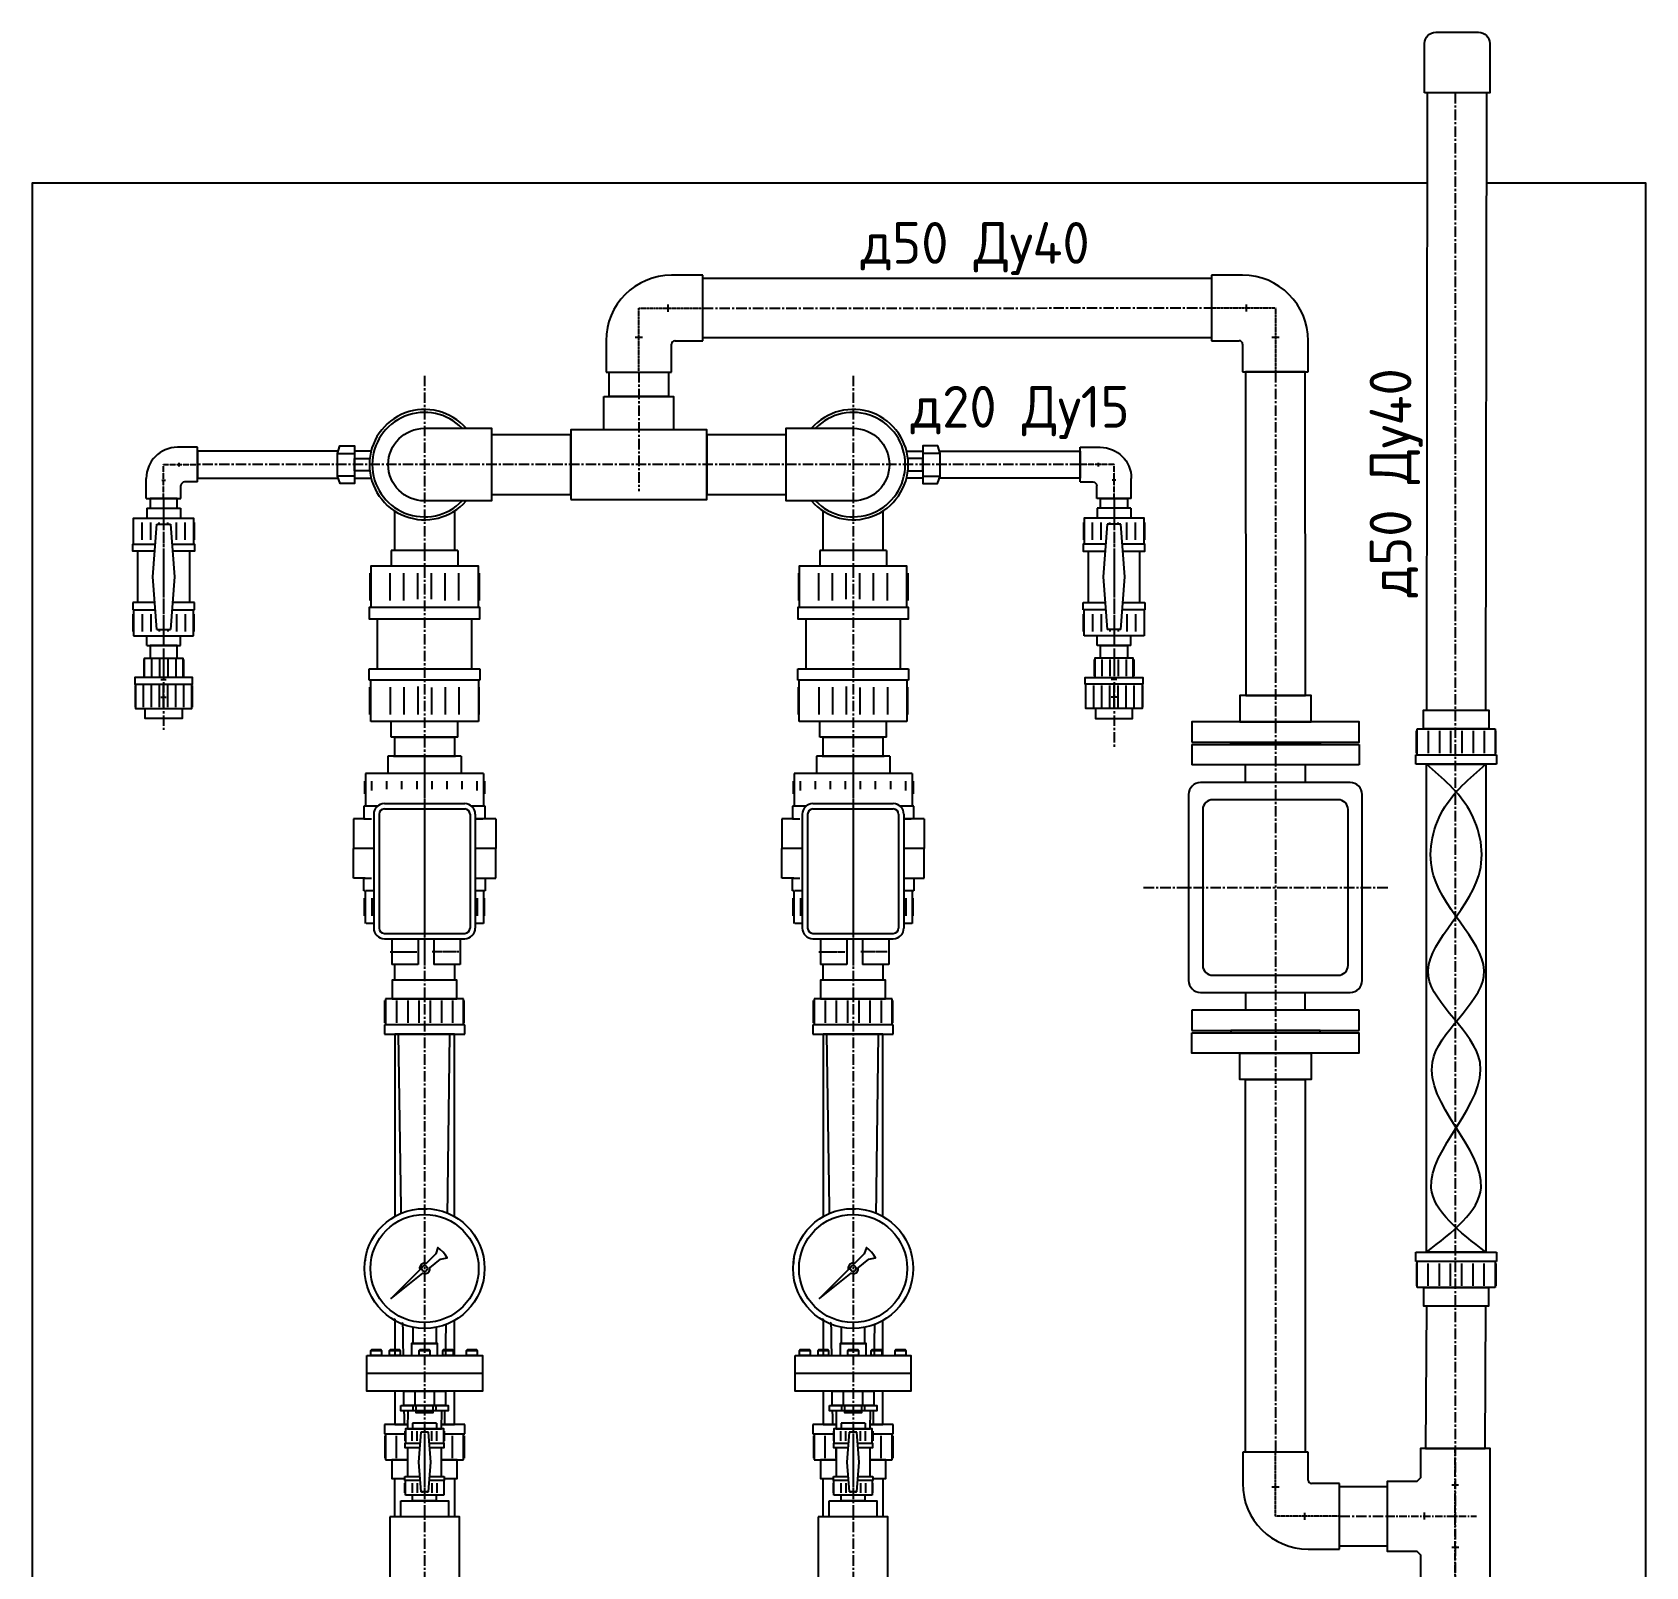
# Model space of a CAD drawing. Header units: millimetres. Extents: x -5247 to 64230, y -16204 to 29599.
# Drawn here: x 4629 to 5982, y 7858 to 9145 of the extents above; entities that cross this region are included whole.
import ezdxf

# ---------------------------------------------------------------- set-up
doc = ezdxf.new("R2010")
doc.units = ezdxf.units.MM
doc.set_wipeout_variables(frame=1)
doc.linetypes.add('MITTE', pattern=[2, 1.25, -0.25, 0.25, -0.25])
doc.linetypes.add('VERDECKT', pattern=[0.375, 0.25, -0.125])
for name, color, linetype in [('KÖRPERKANTE', 7, 'Continuous'), ('Mitte', 6, 'MITTE'), ('VERDECKT', 140, 'VERDECKT'), ('система', 1, 'Continuous')]:
    doc.layers.add(name, color=color, linetype=linetype)
doc.styles.add('гостб', font='', dxfattribs={"height": 2.5})
doc.styles.get('гостб').set_extended_font_data('GOST type B')

# ---------------------------------------------------------------- blocks, each defined once
blk = doc.blocks.new('2WEG_15')
for p, q in [((-12.5, 102), (12.5, 102)), ((-12.5, 102), (-12.5, 94.7)), ((12.5, 102), (12.5, 94.7)), ((-22.7, 91.5), (-22.7, 78.6)), ((-16, 78.6), (-16, 91.5)), ((-9.6, 78.6), (-9.6, 91.5)), ((-8, 51), (-5, 90.2)), ((-5, 90.2), (5, 90.2)), ((-3.2, 90.2), (-3.2, 91.5)), ((3.2, 90.2), (3.2, 91.5)), ((5, 90.2), (8, 51)), ((9.6, 78.6), (9.6, 91.5)), ((16, 78.6), (16, 91.5)), ((22.7, 91.5), (22.7, 78.6)), ((-22.3, 75.4), (-6.1, 75.4)), ((6.1, 75.4), (22.3, 75.4)), ((-19.3, 31.9), (-19.3, 70.1)), ((19.3, 70.1), (19.3, 31.9)), ((19.3, 70.1), (19.3, 67.7)), ((-5, 11.8), (-8, 51)), ((8, 51), (5, 11.8)), ((-6.5, 31.9), (-23, 31.9)), ((-23, 31.9), (-23, 26.6)), ((-23, 26.6), (-22.3, 26.6)), ((-22.3, 26.6), (-6.1, 26.6)), ((-22.3, 26.6), (-22.3, 7.3)), ((6.1, 26.6), (22.3, 26.6)), ((23, 31.9), (6.5, 31.9)), ((22.3, 7.3), (22.3, 26.6)), ((22.3, 26.6), (23, 26.6)), ((23, 26.6), (23, 31.9)), ((-22.7, 10.5), (-22.7, 23.4)), ((-16, 23.4), (-16, 10.5)), ((-9.6, 23.4), (-9.6, 10.5)), ((9.6, 23.4), (9.6, 10.5)), ((16, 23.4), (16, 10.5)), ((22.7, 10.5), (22.7, 23.4)), ((-22.3, 7.3), (22.3, 7.3)), ((-12.5, 0), (-12.5, 7.3)), ((-12.5, 0), (12.5, 0)), ((-5, 11.8), (5, 11.8)), ((-3.2, 11.8), (-3.2, 10.5)), ((3.2, 11.8), (3.2, 10.5)), ((12.5, 0), (12.5, 7.3))]:
    blk.add_line(p, q)
at = {"color": 253, "linetype": 'MITTE', "ltscale": 5}
blk.add_line((0, 102), (0, 0), dxfattribs=at)
blk.add_lwpolyline([(-6.5, 70.1), (-23, 70.1), (-23, 75.4), (-22.3, 75.4), (-22.3, 94.7), (22.3, 94.7), (22.3, 75.4), (23, 75.4), (23, 70.1), (6.5, 70.1)])
blk = doc.blocks.new('VSCHR_15')
for p, q in [((-21.25, 20.5), (-21.25, 36.5)), ((-15, 36.5), (-15, 20.5)), ((-9, 36.5), (-9, 20.5)), ((-3, 36.5), (-3, 20.5)), ((0, 36.5), (0, 20.5)), ((0, 36.5), (0, 20.5)), ((0, 36.5), (0, 20.5)), ((0, 36.5), (0, 20.5)), ((0, 36.5), (0, 20.5)), ((0, 36.5), (0, 20.5)), ((0, 36.5), (0, 20.5)), ((0, 36.5), (0, 20.5)), ((0, 36.5), (0, 20.5)), ((0, 36.5), (0, 20.5)), ((0, 36.5), (0, 20.5)), ((0, 36.5), (0, 20.5)), ((3, 36.5), (3, 20.5)), ((9, 36.5), (9, 20.5)), ((15, 36.5), (15, 20.5)), ((21.25, 20.5), (21.25, 36.5)), ((20.85, 19.5), (-20.85, 19.5)), ((-14.65, 1), (-14.65, 13.5)), ((-9, 1), (-9, 13.5)), ((-3, 1), (-3, 13.5)), ((0, 1), (0, 13.5)), ((0, 1), (0, 13.5)), ((0, 1), (0, 13.5)), ((0, 1), (0, 13.5)), ((0, 1), (0, 13.5)), ((0, 1), (0, 13.5)), ((0, 1), (0, 13.5)), ((0, 1), (0, 13.5)), ((3, 1), (3, 13.5)), ((9, 1), (9, 13.5)), ((14.65, 1), (14.65, 13.5))]:
    blk.add_line(p, q)
at = {"color": 9}
for p, q in [((2, 29), (-2, 29)), ((2, 16), (-2, 16))]:
    blk.add_line(p, q, dxfattribs=at)
for points in [[(0, 14.5), (21.5, 14.5), (21.5, 19.5), (20.85, 19.5), (20.85, 37.5), (-20.85, 37.5), (-20.85, 19.5), (-21.5, 19.5), (-21.5, 14.5), (0, 14.5)], [(-13.75, 37.5), (-13.75, 45), (13.75, 45), (13.75, 37.5)], [(14.25, 14.5), (14.25, 0), (-14.25, 0), (-14.25, 14.5)]]:
    blk.add_lwpolyline(points)
blk = doc.blocks.new('90_DN32')
for p, q in [((-45.6, 23.4), (-18.6, 23.4)), ((23.4, -45.6), (23.4, -18.6)), ((-45.6, -23.4), (-28.4, -23.4)), ((-23.4, -45.6), (-23.4, -28.4))]:
    blk.add_line(p, q)
at = {"ltscale": 25}
for p, q in [((-45.6, 23.4), (-45.6, -23.4)), ((-20.8, 2.5), (-20.8, -2.5)), ((-2.5, -20.8), (2.5, -20.8)), ((-23.4, -45.6), (23.4, -45.6))]:
    blk.add_line(p, q, dxfattribs=at)
for centre, radius in [((-18.6, -18.6), 42), ((-28.4, -28.4), 5)]:
    blk.add_arc(centre, radius, 0, 90)
at = {"layer": 'Mitte', "color": 253, "ltscale": 0.3}
for p, q in [((-45.6, 0), (0, 0)), ((0, 0), (0, -45.6))]:
    blk.add_line(p, q, dxfattribs=at)
blk = doc.blocks.new('90_dn40')
at = {"ltscale": 25}
for p, q in [((-57, 29.2), (-57, -29.2)), ((-29.2, 29.2), (-57, 29.2)), ((-26, 3.2), (-26, -3.2)), ((-3.2, -26), (3.2, -26)), ((-57, -29.2), (-32.2, -29.2)), ((-29.2, -32.3), (-29.2, -57)), ((29.2, -57), (29.2, -29.2)), ((-29.2, -57), (29.2, -57))]:
    blk.add_line(p, q, dxfattribs=at)
blk.add_line((-29.2, -32.3), (-29.2, -32.2))
for centre, radius in [((-29.2, -29.2), 58.4), ((-32.2, -32.2), 3.04)]:
    blk.add_arc(centre, radius, 0, 90)
at = {"layer": 'Mitte', "color": 253, "ltscale": 0.5}
for p, q in [((-57, 0), (0, 0)), ((0, 0), (0, -57))]:
    blk.add_line(p, q, dxfattribs=at)
blk = doc.blocks.new('2weg_25')
at = {"ltscale": 25}
for p, q in [((-33.2, 118.4), (-33.2, 101.7)), ((-20.8, 101.7), (-20.8, 118.4)), ((-20.2, 132), (20.2, 132)), ((-20.2, 132), (-20.2, 122.5)), ((-12.5, 101.7), (-12.5, 118.4)), ((-10.4, 66), (-6.5, 116.8)), ((-6.5, 116.8), (6.5, 116.8)), ((-4.2, 116.8), (-4.2, 118.4)), ((4.2, 116.8), (4.2, 118.4)), ((6.5, 116.8), (10.4, 66)), ((12.5, 101.7), (12.5, 118.4)), ((20.2, 132), (20.2, 122.5)), ((20.8, 101.7), (20.8, 118.4)), ((33.2, 118.4), (33.2, 101.7)), ((-32.6, 97.6), (-7.9, 97.6)), ((-28.7, 41.3), (-28.7, 90.7)), ((7.9, 97.6), (32.6, 97.6)), ((28.7, 90.7), (28.7, 41.3)), ((28.7, 90.7), (28.7, 87.6)), ((-6.5, 15.2), (-10.4, 66)), ((10.4, 66), (6.5, 15.2)), ((-33.5, 41.3), (-33.5, 34.4)), ((-8.5, 41.3), (-33.5, 41.3)), ((-33.5, 34.4), (-32.6, 34.4)), ((-33.2, 13.6), (-33.2, 30.3)), ((-32.6, 34.4), (-7.9, 34.4)), ((-32.6, 34.4), (-32.6, 9.5)), ((-20.8, 30.3), (-20.8, 13.6)), ((-12.5, 30.3), (-12.5, 13.6)), ((7.9, 34.4), (32.6, 34.4)), ((33.5, 41.3), (8.5, 41.3)), ((12.5, 30.3), (12.5, 13.6)), ((20.8, 30.3), (20.8, 13.6)), ((32.6, 9.5), (32.6, 34.4)), ((32.6, 34.4), (33.5, 34.4)), ((33.2, 13.6), (33.2, 30.3)), ((33.5, 34.4), (33.5, 41.3)), ((-32.6, 9.5), (32.6, 9.5)), ((-20.2, 0), (-20.2, 9.5)), ((-20.2, 0), (20.2, 0)), ((-6.5, 15.2), (6.5, 15.2)), ((-4.2, 15.2), (-4.2, 13.6)), ((4.2, 15.2), (4.2, 13.6)), ((20.2, 0), (20.2, 9.5))]:
    blk.add_line(p, q, dxfattribs=at)
at = {"color": 253, "linetype": 'MITTE', "ltscale": 5}
blk.add_line((0, 132), (0, 0), dxfattribs=at)
at = {"ltscale": 25}
blk.add_lwpolyline([(-8.5, 90.7), (-33.5, 90.7), (-33.5, 97.6), (-32.6, 97.6), (-32.6, 122.5), (32.6, 122.5), (32.6, 97.6), (33.5, 97.6), (33.5, 90.7), (8.5, 90.7)], dxfattribs=at)
blk = doc.blocks.new('t__dn40')
at = {"layer": 'KÖRPERKANTE', "ltscale": 25}
for p, q in [((-26, 2.9), (-26, -2.8)), ((26, 2.7), (26, -2.8)), ((3.1, -26), (-2.7, -26))]:
    blk.add_line(p, q, dxfattribs=at)
at = {"layer": 'KÖRPERKANTE', "ltscale": 25, "flags": 128}
blk.add_lwpolyline([(-57, 29.2), (57, 29.2), (57, -29.2), (32.3, -29.2), (29.2, -32.2), (29.2, -57), (-29.2, -57), (-29.2, -32.3), (-32.2, -29.2), (-57, -29.2), (-57, 29.2)], dxfattribs=at)
at = {"layer": 'Mitte', "color": 253, "ltscale": 5}
for p, q in [((0, -57), (0, 17.7)), ((-57, 0), (57, 0))]:
    blk.add_line(p, q, dxfattribs=at)

msp = doc.modelspace()

# ---------------------------------------------------------------- linework, layer by layer
at = {"ltscale": 25}
for p, q in [((4985.732, 8710.295), (4929.764, 8710.295)), ((4929.764, 8710.295), (4929.764, 8697.158)), ((4985.732, 8710.295), (4985.732, 8697.158)), ((5345.108, 8710.295), (5289.141, 8710.295)), ((5289.141, 8710.295), (5289.141, 8697.158)), ((5345.108, 8710.295), (5345.108, 8697.158)), ((4911.866, 8691.41), (4911.866, 8668.419)), ((4929.01, 8668.419), (4929.01, 8691.41)), ((4940.505, 8668.419), (4940.505, 8691.41)), ((4952, 8669.43), (4952, 8691.41)), ((4963.496, 8669.43), (4963.496, 8691.41)), ((4974.991, 8668.419), (4974.991, 8691.41)), ((4986.487, 8668.419), (4986.487, 8691.41)), ((5003.631, 8691.41), (5003.631, 8668.419)), ((5271.242, 8691.41), (5271.242, 8668.419)), ((5288.386, 8668.419), (5288.386, 8691.41)), ((5299.881, 8668.419), (5299.881, 8691.41)), ((5311.377, 8669.43), (5311.377, 8691.41)), ((5322.872, 8669.43), (5322.872, 8691.41)), ((5334.367, 8668.419), (5334.367, 8691.41)), ((5345.863, 8668.419), (5345.863, 8691.41)), ((5363.007, 8691.41), (5363.007, 8668.419)), ((4968.733, 8662.671), (4912.632, 8662.671)), ((5002.864, 8662.671), (4968.733, 8662.671)), ((5328.109, 8662.671), (5272.008, 8662.671)), ((5362.24, 8662.671), (5328.109, 8662.671)), ((4918.034, 8653.092), (4918.034, 8611.129)), ((4918.034, 8653.092), (4918.034, 8648.828)), ((4997.462, 8611.129), (4997.462, 8653.092)), ((5277.41, 8653.092), (5277.41, 8611.129)), ((5277.41, 8653.092), (5277.41, 8648.828)), ((5356.838, 8611.129), (5356.838, 8653.092)), ((4911.387, 8611.129), (4946.031, 8611.129)), ((4911.387, 8601.549), (4911.387, 8611.129)), ((4946.031, 8611.129), (5004.11, 8611.129)), ((5004.11, 8611.129), (5004.11, 8601.549)), ((5270.763, 8611.129), (5305.407, 8611.129)), ((5270.763, 8601.549), (5270.763, 8611.129)), ((5305.407, 8611.129), (5363.486, 8611.129)), ((5363.486, 8611.129), (5363.486, 8601.549)), ((4912.632, 8601.549), (4911.387, 8601.549)), ((4911.866, 8572.811), (4911.866, 8595.802)), ((4946.763, 8601.549), (4912.632, 8601.549)), ((4912.632, 8567.063), (4912.632, 8601.549)), ((4929.01, 8595.802), (4929.01, 8572.811)), ((4940.505, 8595.802), (4940.505, 8572.811)), ((5002.864, 8601.549), (4946.763, 8601.549)), ((4952, 8596.382), (4952, 8572.811)), ((4963.496, 8595.442), (4963.496, 8572.811)), ((4974.991, 8595.802), (4974.991, 8572.811)), ((4986.487, 8595.802), (4986.487, 8572.811)), ((5002.864, 8601.549), (5002.864, 8567.063)), ((5004.11, 8601.549), (5002.864, 8601.549)), ((5003.631, 8572.811), (5003.631, 8595.802)), ((5272.008, 8601.549), (5270.763, 8601.549)), ((5271.242, 8572.811), (5271.242, 8595.802)), ((5306.14, 8601.549), (5272.008, 8601.549)), ((5272.008, 8567.063), (5272.008, 8601.549)), ((5288.386, 8595.802), (5288.386, 8572.811)), ((5299.881, 8595.802), (5299.881, 8572.811)), ((5362.24, 8601.549), (5306.14, 8601.549)), ((5311.377, 8596.382), (5311.377, 8572.811)), ((5322.872, 8595.442), (5322.872, 8572.811)), ((5334.367, 8595.802), (5334.367, 8572.811)), ((5345.863, 8595.802), (5345.863, 8572.811)), ((5362.24, 8601.549), (5362.24, 8567.063)), ((5363.486, 8601.549), (5362.24, 8601.549)), ((5363.007, 8572.811), (5363.007, 8595.802)), ((5002.864, 8567.063), (4912.632, 8567.063)), ((4929.764, 8553.926), (4929.764, 8567.063)), ((4985.732, 8553.926), (4985.732, 8567.063)), ((5362.24, 8567.063), (5272.008, 8567.063)), ((5289.141, 8553.926), (5289.141, 8567.063)), ((5345.108, 8553.926), (5345.108, 8567.063)), ((4985.732, 8553.926), (4929.764, 8553.926)), ((5345.108, 8553.926), (5289.141, 8553.926)), ((5789.547, 8540.56), (5789.547, 8559.215)), ((5790.174, 8538.992), (5790.174, 8560.783)), ((5790.174, 8560.783), (5855.554, 8560.783)), ((5799.346, 8559.215), (5799.346, 8540.56)), ((5808.753, 8559.215), (5808.753, 8540.56)), ((5818.161, 8559.215), (5818.161, 8540.56)), ((5827.568, 8559.215), (5827.568, 8540.56)), ((5836.975, 8559.215), (5836.975, 8540.56)), ((5846.382, 8559.215), (5846.382, 8540.56)), ((5855.554, 8560.783), (5855.554, 8538.992)), ((5856.181, 8540.56), (5856.181, 8559.215)), ((5789.155, 8538.992), (5790.174, 8538.992)), ((5789.155, 8531.153), (5789.155, 8538.992)), ((5790.174, 8538.992), (5855.554, 8538.992)), ((5855.554, 8538.992), (5856.573, 8538.992)), ((5856.573, 8538.992), (5856.573, 8531.153)), ((5822.864, 8531.153), (5789.155, 8531.153)), ((5856.573, 8531.153), (5822.864, 8531.153)), ((4924.431, 8314.265), (4924.431, 8332.919)), ((4925.058, 8334.487), (4925.058, 8312.697)), ((4990.438, 8334.487), (4925.058, 8334.487)), ((4934.23, 8332.919), (4934.23, 8314.265)), ((4943.637, 8332.919), (4943.637, 8314.265)), ((4953.045, 8332.919), (4953.045, 8314.265)), ((4962.452, 8332.919), (4962.452, 8314.265)), ((4971.859, 8332.919), (4971.859, 8314.265)), ((4981.266, 8332.919), (4981.266, 8314.265)), ((4990.438, 8312.697), (4990.438, 8334.487)), ((4991.065, 8314.265), (4991.065, 8332.919)), ((5283.807, 8314.265), (5283.807, 8332.919)), ((5284.434, 8334.487), (5284.434, 8312.697)), ((5349.814, 8334.487), (5284.434, 8334.487)), ((5293.606, 8332.919), (5293.606, 8314.265)), ((5303.014, 8332.919), (5303.014, 8314.265)), ((5312.421, 8332.919), (5312.421, 8314.265)), ((5321.828, 8332.919), (5321.828, 8314.265)), ((5331.235, 8332.919), (5331.235, 8314.265)), ((5340.642, 8332.919), (5340.642, 8314.265)), ((5349.814, 8312.697), (5349.814, 8334.487)), ((5350.441, 8314.265), (5350.441, 8332.919)), ((4925.058, 8312.697), (4924.039, 8312.697)), ((4924.039, 8312.697), (4924.039, 8304.857)), ((4990.438, 8312.697), (4925.058, 8312.697)), ((4991.457, 8312.697), (4990.438, 8312.697)), ((4991.457, 8304.857), (4991.457, 8312.697)), ((5284.434, 8312.697), (5283.415, 8312.697)), ((5283.415, 8312.697), (5283.415, 8304.857)), ((5349.814, 8312.697), (5284.434, 8312.697)), ((5350.833, 8312.697), (5349.814, 8312.697)), ((5350.833, 8304.857), (5350.833, 8312.697)), ((4924.039, 8304.857), (4957.748, 8304.857)), ((4957.748, 8304.857), (4991.457, 8304.857)), ((5283.415, 8304.857), (5317.124, 8304.857)), ((5317.124, 8304.857), (5350.833, 8304.857)), ((5789.155, 8121.979), (5822.864, 8121.979)), ((5789.155, 8114.139), (5789.155, 8121.979)), ((5822.864, 8121.979), (5856.573, 8121.979)), ((5856.573, 8121.979), (5856.573, 8114.139)), ((5790.174, 8114.139), (5789.155, 8114.139)), ((5789.547, 8112.571), (5789.547, 8093.917)), ((5790.174, 8092.349), (5790.174, 8114.139)), ((5855.554, 8114.139), (5790.174, 8114.139)), ((5799.346, 8093.917), (5799.346, 8112.571)), ((5808.753, 8093.917), (5808.753, 8112.571)), ((5818.161, 8093.917), (5818.161, 8112.571)), ((5827.568, 8093.917), (5827.568, 8112.571)), ((5836.975, 8093.917), (5836.975, 8112.571)), ((5846.382, 8093.917), (5846.382, 8112.571)), ((5855.554, 8114.139), (5855.554, 8092.349)), ((5856.573, 8114.139), (5855.554, 8114.139)), ((5856.181, 8112.571), (5856.181, 8093.917)), ((5855.554, 8092.349), (5790.174, 8092.349)), ((4957.748, 7977.509), (4924.039, 7977.509)), ((4924.039, 7977.509), (4924.039, 7969.67)), ((4924.039, 7969.67), (4925.058, 7969.67)), ((4925.058, 7969.67), (4925.058, 7947.88)), ((4925.058, 7969.67), (4990.438, 7969.67)), ((4991.457, 7977.509), (4957.748, 7977.509)), ((4990.438, 7969.67), (4991.457, 7969.67)), ((4990.438, 7947.88), (4990.438, 7969.67)), ((4991.457, 7969.67), (4991.457, 7977.509)), ((5317.124, 7977.509), (5283.415, 7977.509)), ((5283.415, 7977.509), (5283.415, 7969.67)), ((5283.415, 7969.67), (5284.434, 7969.67)), ((5284.434, 7969.67), (5284.434, 7947.88)), ((5284.434, 7969.67), (5349.814, 7969.67)), ((5350.833, 7977.509), (5317.124, 7977.509)), ((5349.814, 7969.67), (5350.833, 7969.67)), ((5349.814, 7947.88), (5349.814, 7969.67)), ((5350.833, 7969.67), (5350.833, 7977.509)), ((4924.431, 7968.102), (4924.431, 7949.447)), ((4934.23, 7949.447), (4934.23, 7968.102)), ((4943.637, 7949.447), (4943.637, 7968.102)), ((4953.045, 7949.447), (4953.045, 7968.102)), ((4962.452, 7949.447), (4962.452, 7968.102)), ((4971.859, 7949.447), (4971.859, 7968.102)), ((4981.266, 7949.447), (4981.266, 7968.102)), ((4991.065, 7968.102), (4991.065, 7949.447)), ((5283.807, 7968.102), (5283.807, 7949.447)), ((5293.606, 7949.447), (5293.606, 7968.102)), ((5303.014, 7949.447), (5303.014, 7968.102)), ((5312.421, 7949.447), (5312.421, 7968.102)), ((5321.828, 7949.447), (5321.828, 7968.102)), ((5331.235, 7949.447), (5331.235, 7968.102)), ((5340.642, 7949.447), (5340.642, 7968.102)), ((5350.441, 7968.102), (5350.441, 7949.447)), ((4925.058, 7947.88), (4990.438, 7947.88)), ((5284.434, 7947.88), (5349.814, 7947.88))]:
    msp.add_line(p, q, dxfattribs=at)
at = {"color": 7, "ltscale": 25}
for p, q in [((4988.429, 8537.784), (4927.067, 8537.784)), ((4927.067, 8537.784), (4927.067, 8523.381)), ((4988.429, 8537.784), (4988.429, 8523.381)), ((5347.805, 8537.784), (5286.443, 8537.784)), ((5286.443, 8537.784), (5286.443, 8523.381)), ((5347.805, 8537.784), (5347.805, 8523.381)), ((5007.213, 8523.381), (4908.284, 8523.381)), ((5366.589, 8523.381), (5267.66, 8523.381))]:
    msp.add_line(p, q, dxfattribs=at)
at = {"color": 7}
for p, q in [((4931.815, 8537.784), (4983.682, 8537.784)), ((5291.191, 8537.784), (5343.058, 8537.784)), ((4907.443, 8517.079), (4907.443, 8506.357)), ((5008.053, 8517.079), (5008.053, 8506.357)), ((5266.82, 8517.079), (5266.82, 8506.357)), ((5367.429, 8517.079), (5367.429, 8506.357)), ((4915.18, 8489.218), (4915.18, 8393.734)), ((4924.048, 8493.652), (4991.448, 8493.652)), ((4995.882, 8489.218), (4995.882, 8393.734)), ((5274.556, 8489.218), (5274.556, 8393.734)), ((5283.424, 8493.652), (5350.824, 8493.652)), ((5355.258, 8489.218), (5355.258, 8393.734)), ((4924.048, 8389.3), (4991.448, 8389.3)), ((5283.424, 8389.3), (5350.824, 8389.3))]:
    msp.add_line(p, q, dxfattribs=at)
for p, q in [((5601.152, 8547.621), (5741.396, 8547.621)), ((5601.152, 8547.621), (5601.152, 8530.548)), ((5633.942, 8547.621), (5633.942, 8549.749)), ((5633.942, 8549.749), (5708.704, 8549.749)), ((5708.704, 8547.621), (5633.942, 8547.621)), ((5708.704, 8549.749), (5708.704, 8547.621)), ((5741.396, 8547.621), (5741.396, 8530.548)), ((5741.396, 8530.548), (5601.152, 8530.548)), ((5646.274, 8515.737), (5646.274, 8530.548)), ((5696.274, 8530.548), (5696.274, 8515.737)), ((5848.044, 8531.153), (5797.684, 8531.153)), ((4952.487, 8363.276), (4930.316, 8363.276)), ((4987.708, 8363.276), (4965.537, 8363.276)), ((5311.863, 8363.276), (5289.692, 8363.276)), ((5347.084, 8363.276), (5324.913, 8363.276)), ((5646.274, 8339.858), (5646.274, 8325.047)), ((5696.274, 8325.047), (5696.274, 8339.858)), ((5741.396, 8325.047), (5601.152, 8325.047)), ((5601.152, 8325.047), (5601.152, 8307.974)), ((5741.396, 8307.974), (5741.396, 8325.047)), ((5601.152, 8307.974), (5741.396, 8307.974)), ((5633.942, 8307.974), (5633.942, 8305.846)), ((5708.704, 8307.974), (5633.942, 8307.974)), ((5708.704, 8305.846), (5708.704, 8307.974)), ((4932.568, 8304.857), (4982.928, 8304.857)), ((5291.944, 8304.857), (5342.304, 8304.857)), ((5633.942, 8305.846), (5708.704, 8305.846)), ((5797.684, 8121.979), (5848.044, 8121.979)), ((4982.928, 7977.509), (4932.568, 7977.509)), ((5342.304, 7977.509), (5291.944, 7977.509))]:
    msp.add_line(p, q)
at = {"color": 7, "linetype": 'MITTE'}
for p, q in [((4957.748, 8535.766), (4957.748, 8362.389)), ((5317.124, 8535.766), (5317.124, 8362.389)), ((4929.052, 8373.781), (4951.223, 8373.781)), ((4986.444, 8373.781), (4964.273, 8373.781)), ((5288.428, 8373.781), (5310.599, 8373.781)), ((5345.82, 8373.781), (5323.649, 8373.781))]:
    msp.add_line(p, q, dxfattribs=at)
at = {"color": 0}
for p, q in [((4908.284, 8523.381), (4908.284, 8495.944)), ((5267.66, 8523.381), (5267.66, 8495.944)), ((4907.956, 8485.441), (4898.101, 8485.441)), ((4906.918, 8495.944), (4906.918, 8485.441)), ((4918.269, 8495.944), (4908.284, 8495.944)), ((5007.213, 8495.944), (4997.228, 8495.944)), ((5017.395, 8485.441), (5000.317, 8485.441)), ((5008.578, 8485.441), (5008.578, 8495.944)), ((5267.332, 8485.441), (5257.477, 8485.441)), ((5266.294, 8495.944), (5266.294, 8485.441)), ((5277.645, 8495.944), (5267.66, 8495.944)), ((5366.589, 8495.944), (5356.604, 8495.944)), ((5376.772, 8485.441), (5359.693, 8485.441)), ((5367.954, 8485.441), (5367.954, 8495.944)), ((4915.18, 8460.502), (4898.101, 8460.502)), ((5017.395, 8460.502), (5000.317, 8460.502)), ((5274.556, 8460.502), (5257.477, 8460.502)), ((5376.772, 8460.502), (5359.693, 8460.502)), ((4907.956, 8435.563), (4898.101, 8435.563)), ((4906.918, 8425.06), (4906.918, 8435.563)), ((5000.317, 8435.563), (5017.395, 8435.563)), ((5008.578, 8435.563), (5008.578, 8425.06)), ((5267.332, 8435.563), (5257.477, 8435.563)), ((5266.294, 8425.06), (5266.294, 8435.563)), ((5359.693, 8435.563), (5376.772, 8435.563)), ((5367.954, 8435.563), (5367.954, 8425.06)), ((4907.443, 8403.925), (4907.443, 8418.758)), ((4908.284, 8397.623), (4908.284, 8425.06)), ((4913.636, 8418.758), (4913.636, 8403.925)), ((5001.86, 8418.758), (5001.86, 8403.925)), ((5007.213, 8425.06), (5007.213, 8397.623)), ((5008.053, 8403.925), (5008.053, 8418.758)), ((5266.82, 8403.925), (5266.82, 8418.758)), ((5267.66, 8397.623), (5267.66, 8425.06)), ((5273.012, 8418.758), (5273.012, 8403.925)), ((5361.236, 8418.758), (5361.236, 8403.925)), ((5366.589, 8425.06), (5366.589, 8397.623)), ((5367.429, 8403.925), (5367.429, 8418.758))]:
    msp.add_line(p, q, dxfattribs=at)
at = {"color": 0, "ltscale": 25}
for p, q in [((5007.213, 8523.381), (5007.213, 8495.944)), ((5366.589, 8523.381), (5366.589, 8495.944))]:
    msp.add_line(p, q, dxfattribs=at)
at = {"color": 5}
msp.add_lwpolyline([(5796.39, 9093.969), (5796.39, 9135.421, -0.41421356), (5805.808, 9144.839), (5841.667, 9144.839, -0.41421356), (5851.084, 9135.421), (5851.084, 9093.969)], format="xyb", close=True, dxfattribs=at)
for points in [[(5798.613, 9093.969), (5797.864, 8576.479), (5847.864, 8576.479), (5848.613, 9093.969)], [(5798.503, 9018.419), (4628.793, 9018.419), (4628.793, 6818.419), (5981.817, 6818.419), (5981.817, 7571.812)], [(5981.817, 7725.387), (5981.817, 9018.419), (5848.503, 9018.419)], [(4885.345, 8793.63), (4767.252, 8793.63), (4767.252, 8771.073), (4885.325, 8771.073)], [(4912.886, 8793.63), (4899.149, 8793.63)], [(4911.778, 8777.199), (4899.149, 8777.199), (4899.149, 8787.505), (4911.778, 8787.505)], [(5361.987, 8793.63), (5375.724, 8793.63)], [(5363.095, 8777.199), (5375.724, 8777.199), (5375.724, 8787.505), (5363.095, 8787.505)], [(5389.528, 8793.63), (5507.62, 8793.63), (5507.62, 8771.073), (5389.547, 8771.073)], [(4899.149, 8771.073), (4912.886, 8771.073)], [(5375.724, 8771.073), (5361.987, 8771.073)], [(4982.748, 8743.431), (4982.748, 8710.295), (4932.748, 8710.295), (4932.748, 8743.431)], [(5342.124, 8743.431), (5342.124, 8710.295), (5292.124, 8710.295), (5292.124, 8743.431)], [(4982.748, 8363.276), (4982.748, 8350.183), (4932.748, 8350.183), (4932.748, 8363.276)], [(5342.124, 8363.276), (5342.124, 8350.183), (5292.124, 8350.183), (5292.124, 8363.276)], [(4978.809, 8304.857), (4974.603, 7977.509), (4940.894, 7977.509), (4935.856, 8304.857)], [(5338.185, 8304.857), (5333.979, 7977.509), (5300.27, 7977.509), (5295.232, 8304.857)], [(4932.748, 7900.216), (4932.748, 7932.183), (4982.748, 7932.183), (4982.748, 7900.216)], [(5292.124, 7900.216), (5292.124, 7932.183), (5342.124, 7932.183), (5342.124, 7900.216)], [(5725.014, 7925.559), (5765.103, 7925.559), (5765.103, 7875.559), (5725.014, 7875.559)]]:
    msp.add_lwpolyline(points)
for points in [[(5191.127, 8938.6), (5617.582, 8938.695), (5617.582, 8888.695), (5191.127, 8888.6)], [(5162.436, 8859.909), (5162.436, 8839.352), (5112.436, 8839.352), (5112.436, 8859.909)], [(5696.274, 8860.003), (5646.274, 8860.003), (5646.384, 8588.79), (5696.384, 8588.79)], [(5108.236, 8839.352), (5166.636, 8839.352), (5166.636, 8811.552), (5108.236, 8811.552)], [(5080.436, 8753.152), (5194.436, 8753.152), (5194.436, 8811.552), (5080.436, 8811.552)], [(4884.748, 8791.73), (4886.754, 8798.119), (4899.149, 8798.119), (4899.149, 8766.585), (4887.101, 8766.585), (4884.748, 8772.534)], [(5080.436, 8807.352), (5013.762, 8807.352), (5013.762, 8757.352), (5080.436, 8757.352)], [(5261.111, 8807.352), (5194.436, 8807.352), (5194.436, 8757.352), (5261.111, 8757.352)], [(5390.125, 8791.73), (5388.118, 8798.119), (5375.724, 8798.119), (5375.724, 8766.585), (5387.772, 8766.585), (5390.125, 8772.534)], [(4884.748, 8791.73), (4899.149, 8791.73), (4899.149, 8772.534), (4884.748, 8772.534)], [(5390.125, 8791.73), (5375.724, 8791.73), (5375.724, 8772.534), (5390.125, 8772.534)], [(4750.226, 8754.048), (4727.669, 8754.048), (4727.669, 8745.701), (4750.226, 8745.701)], [(5524.646, 8754.048), (5547.203, 8754.048), (5547.203, 8745.701), (5524.646, 8745.701)], [(4750.226, 8630.661), (4727.669, 8630.661), (4727.675, 8620.169), (4750.232, 8620.169)], [(5524.646, 8630.661), (5547.203, 8630.661), (5547.198, 8620.169), (5524.641, 8620.169)], [(5641.546, 8566.822), (5701.222, 8566.822), (5701.222, 8588.79), (5641.546, 8588.79)], [(5601.201, 8549.749), (5741.445, 8549.749), (5741.445, 8566.822), (5601.201, 8566.822)], [(5850.261, 8560.771), (5795.468, 8560.795), (5795.468, 8576.491), (5850.261, 8576.467)], [(4932.748, 8553.926), (4982.748, 8553.926), (4982.748, 8537.784), (4932.748, 8537.784)], [(5292.124, 8553.926), (5342.124, 8553.926), (5342.124, 8537.784), (5292.124, 8537.784)], [(5797.864, 8121.979), (5797.864, 8531.153), (5847.864, 8531.153), (5847.864, 8121.979)], [(4930.541, 8334.487), (4984.956, 8334.487), (4984.956, 8350.183), (4930.541, 8350.183)], [(5289.917, 8334.487), (5344.332, 8334.487), (5344.332, 8350.183), (5289.917, 8350.183)], [(4932.748, 8304.857), (4932.748, 7977.509), (4982.748, 7977.509), (4982.748, 8304.857)], [(5292.124, 8304.857), (5292.124, 7977.509), (5342.124, 7977.509), (5342.124, 8304.857)], [(5601.122, 8305.846), (5741.366, 8305.846), (5741.366, 8288.773), (5601.122, 8288.773)], [(5641.467, 8288.773), (5701.143, 8288.773), (5701.143, 8266.805), (5641.467, 8266.805)], [(5646.306, 8266.805), (5696.306, 8266.805), (5696.274, 7954.25), (5646.274, 7954.25)], [(5795.657, 8092.349), (5850.072, 8092.349), (5850.072, 8076.653), (5795.657, 8076.653)], [(5847.864, 8076.653), (5797.864, 8076.653), (5797.103, 7957.559), (5847.103, 7957.559)], [(4985.145, 7947.891), (4930.352, 7947.868), (4930.352, 7932.172), (4985.145, 7932.195)], [(5344.521, 7947.891), (5289.728, 7947.868), (5289.728, 7932.172), (5344.521, 7932.195)], [(5287.924, 7900.216), (5287.924, 7786.216), (5346.324, 7786.216), (5346.324, 7900.216)]]:
    msp.add_lwpolyline(points, close=True)
for points in [[(4957.748, 8751.925, -1), (4957.748, 8812.779), (5013.762, 8812.779), (5013.762, 8751.925)], [(5317.124, 8812.779, -1), (5317.124, 8751.925), (5261.111, 8751.925), (5261.111, 8812.779)], [(5598.522, 8505.737), (5598.522, 8349.858, 0.41421356), (5608.522, 8339.858), (5734.025, 8339.858, 0.41421356), (5744.025, 8349.858), (5744.025, 8505.737, 0.41421356), (5734.025, 8515.737), (5608.522, 8515.737, 0.41421356)], [(5610.358, 8493.057), (5610.358, 8362.538, 0.41421356), (5618.731, 8354.165), (5723.816, 8354.165, 0.41421356), (5732.189, 8362.538), (5732.189, 8493.057, 0.41421356), (5723.816, 8501.43), (5618.731, 8501.43, 0.41421356)]]:
    msp.add_lwpolyline(points, format="xyb", close=True)
at = {"ltscale": 25}
for points in [[(4969.465, 8653.092), (5004.11, 8653.092), (5004.11, 8662.671), (5002.864, 8662.671), (5002.864, 8697.158), (4912.632, 8697.158), (4912.632, 8662.671), (4911.387, 8662.671), (4911.387, 8653.092), (4969.465, 8653.092)], [(5328.842, 8653.092), (5363.486, 8653.092), (5363.486, 8662.671), (5362.24, 8662.671), (5362.24, 8697.158), (5272.008, 8697.158), (5272.008, 8662.671), (5270.763, 8662.671), (5270.763, 8653.092), (5328.842, 8653.092)]]:
    msp.add_lwpolyline(points, dxfattribs=at)
for centre, radius, start, end in [((4957.748, 8782.352), 46.258, 41.129205, 318.870795), ((4957.748, 8782.352), 43.783, 44.022686, 315.977314), ((5317.124, 8782.352), 46.258, 221.129205, 138.870795), ((5317.124, 8782.352), 43.783, 224.022686, 135.977314)]:
    msp.add_arc(centre, radius, start, end)
at = {"color": 7}
for centre, radius, start, end in [((4924.048, 8489.218), 8.868, 90, 180), ((4991.448, 8489.218), 8.868, 0, 90), ((5283.424, 8489.218), 8.868, 90, 180), ((5350.824, 8489.218), 8.868, 0, 90), ((4924.048, 8489.218), 4.434, 90, 180), ((4991.448, 8489.218), 4.434, 0, 90), ((5283.424, 8489.218), 4.434, 90, 180), ((5350.824, 8489.218), 4.434, 0, 90), ((4924.048, 8393.734), 8.868, 180, 270), ((4924.048, 8393.734), 4.434, 180, 270), ((4991.448, 8393.734), 4.434, 270, 0), ((4991.448, 8393.734), 8.868, 270, 0), ((5283.424, 8393.734), 8.868, 180, 270), ((5283.424, 8393.734), 4.434, 180, 270), ((5350.824, 8393.734), 4.434, 270, 0), ((5350.824, 8393.734), 8.868, 270, 0)]:
    msp.add_arc(centre, radius, start, end, dxfattribs=at)
for points in [[(5847.864, 8121.979), (5801.974, 8176.005), (5842.84, 8281.254), (5799.576, 8353.228), (5841.793, 8437.755), (5834.008, 8492.568), (5797.864, 8531.153)], [(5797.864, 8121.979), (5843.754, 8176.005), (5802.888, 8281.254), (5846.152, 8353.228), (5803.935, 8437.755), (5811.72, 8492.568), (5847.864, 8531.153)]]:
    msp.add_spline(points, degree=3)
at = {"layer": 'KÖRPERKANTE', "color": 7}
for p, q in [((4913.636, 8509.172), (4913.636, 8517.079)), ((4926.24, 8510.295), (4926.24, 8517.079)), ((4938.843, 8510.295), (4938.843, 8517.079)), ((4951.446, 8510.295), (4951.446, 8517.079)), ((4951.446, 8514.674), (4951.446, 8517.079)), ((4964.05, 8510.295), (4964.05, 8517.079)), ((4964.05, 8514.674), (4964.05, 8517.079)), ((4976.653, 8510.295), (4976.653, 8517.079)), ((4989.257, 8510.295), (4989.257, 8517.079)), ((5001.86, 8509.172), (5001.86, 8517.079)), ((5273.012, 8509.172), (5273.012, 8517.079)), ((5285.616, 8510.295), (5285.616, 8517.079)), ((5298.219, 8510.295), (5298.219, 8517.079)), ((5310.823, 8510.295), (5310.823, 8517.079)), ((5310.823, 8514.674), (5310.823, 8517.079)), ((5323.426, 8510.295), (5323.426, 8517.079)), ((5323.426, 8514.674), (5323.426, 8517.079)), ((5336.029, 8510.295), (5336.029, 8517.079)), ((5348.633, 8510.295), (5348.633, 8517.079)), ((5361.236, 8509.172), (5361.236, 8517.079)), ((4924.048, 8498.086), (4991.448, 8498.086)), ((5283.424, 8498.086), (5350.824, 8498.086)), ((4919.614, 8489.218), (4919.614, 8393.734)), ((5000.317, 8489.218), (5000.317, 8393.734)), ((5278.99, 8489.218), (5278.99, 8393.734)), ((5359.693, 8489.218), (5359.693, 8393.734)), ((4924.048, 8384.866), (4991.448, 8384.866)), ((4930.316, 8384.866), (4930.316, 8363.276)), ((4952.487, 8384.866), (4952.487, 8363.276)), ((4965.537, 8384.866), (4965.537, 8363.276)), ((4987.708, 8384.866), (4987.708, 8363.276)), ((5283.424, 8384.866), (5350.824, 8384.866)), ((5289.692, 8384.866), (5289.692, 8363.276)), ((5311.863, 8384.866), (5311.863, 8363.276)), ((5324.913, 8384.866), (5324.913, 8363.276)), ((5347.084, 8384.866), (5347.084, 8363.276))]:
    msp.add_line(p, q, dxfattribs=at)
at = {"layer": 'KÖRPERKANTE', "color": 0}
for p, q in [((4898.101, 8485.441), (4898.101, 8460.502)), ((5017.395, 8485.441), (5017.395, 8460.502)), ((5257.477, 8485.441), (5257.477, 8460.502)), ((5376.772, 8485.441), (5376.772, 8460.502)), ((4898.101, 8435.563), (4898.101, 8460.502)), ((5017.395, 8435.563), (5017.395, 8460.502)), ((5257.477, 8435.563), (5257.477, 8460.502)), ((5376.772, 8435.563), (5376.772, 8460.502))]:
    msp.add_line(p, q, dxfattribs=at)
at = {"layer": 'Mitte', "color": 253, "ltscale": 7}
for p, q in [((5822.087, 9093.969), (5822.087, 6892.409)), ((5191.127, 8913.6), (5617.582, 8913.695)), ((4957.748, 8856.843), (4957.748, 8707.861)), ((5137.436, 8859.909), (5137.436, 8760.051)), ((5317.124, 8856.843), (5317.124, 8707.861)), ((5671.274, 8860.003), (5671.323, 7954.25)), ((5032.24, 8782.352), (4767.252, 8782.352)), ((5507.62, 8782.352), (5032.24, 8782.352)), ((4738.948, 8754.048), (4738.948, 8560.072)), ((5535.925, 8754.048), (5535.925, 8544.513)), ((4957.748, 8710.295), (4957.748, 8553.926)), ((5317.124, 8710.295), (5317.124, 8553.926)), ((5560.718, 8427.798), (5765.411, 8427.798)), ((5725.014, 7900.559), (5765.103, 7900.559))]:
    msp.add_line(p, q, dxfattribs=at)
at = {"layer": 'VERDECKT', "color": 0, "ltscale": 25}
for p, q in [((4908.284, 8495.944), (4906.918, 8495.944)), ((4906.918, 8485.441), (4915.18, 8485.441)), ((5000.317, 8485.441), (5008.578, 8485.441)), ((5008.578, 8495.944), (5007.213, 8495.944)), ((5267.66, 8495.944), (5266.294, 8495.944)), ((5266.294, 8485.441), (5274.556, 8485.441)), ((5359.693, 8485.441), (5367.954, 8485.441)), ((5367.954, 8495.944), (5366.589, 8495.944)), ((4906.918, 8435.563), (4915.18, 8435.563)), ((5266.294, 8435.563), (5274.556, 8435.563)), ((4908.284, 8425.06), (4906.918, 8425.06)), ((4915.18, 8425.06), (4908.284, 8425.06)), ((5007.213, 8425.06), (5000.317, 8425.06)), ((5008.578, 8425.06), (5007.213, 8425.06)), ((5267.66, 8425.06), (5266.294, 8425.06)), ((5274.556, 8425.06), (5267.66, 8425.06)), ((5366.589, 8425.06), (5359.693, 8425.06)), ((5367.954, 8425.06), (5366.589, 8425.06)), ((4915.18, 8397.623), (4908.284, 8397.623)), ((5007.213, 8397.623), (5000.317, 8397.623)), ((5274.556, 8397.623), (5267.66, 8397.623)), ((5366.589, 8397.623), (5359.693, 8397.623))]:
    msp.add_line(p, q, dxfattribs=at)

# ---------------------------------------------------------------- block references
for name, p, xscale, yscale, zscale, rotation in [('90_dn40', (5137.436, 8913.6), 0.9419495618839346, 0.9419495618839346, 0.9419495618839346, 90), ('90_DN32', (4738.948, 8782.352), 0.6207088643287834, 0.6207088643287834, 0.6207088643287834, 90.00000000000001), ('90_DN32', (5535.925, 8782.352), -0.6207088643287834, 0.6207088643287834, 0.6207088643287834, 270), ('VSCHR_15', (4738.953, 8620.169), 1.127845991737474, 1.127845991737474, 1.127845991737474, 180), ('VSCHR_15', (5535.919, 8620.169), -1.127845991737474, 1.127845991737474, 1.127845991737474, 180), ('90_dn40', (5671.323, 7900.559), 0.9419495618839346, 0.9419495618839346, 0.9419495618839346, 180)]:
    msp.add_blockref(name, p, dxfattribs=dict(xscale=xscale, yscale=yscale, zscale=zscale, rotation=rotation))
for name, p, xscale, yscale, zscale in [('90_dn40', (5671.274, 8913.695), 0.9419495618839346, 0.9419495618839346, 0.9419495618839346), ('2WEG_15', (4738.948, 8630.661), 1.127845991737474, 1.127845991737474, 1.127845991737474), ('2WEG_15', (5535.925, 8630.661), -1.127845991737474, 1.127845991737474, 1.127845991737474)]:
    msp.add_blockref(name, p, dxfattribs=dict(xscale=xscale, yscale=yscale, zscale=zscale))
at = {"xscale": -1, "rotation": 270}
msp.add_blockref('t__dn40', (5822.103, 7900.559), dxfattribs=at)

# ---------------------------------------------------------------- texts
at = {"layer": 'система', "color": 7, "style": 'гостб'}
for s, p in [('д50 Ду40', (5323.419, 8950.736)), ('д20 Ду15', (5365.307, 8813.339))]:
    msp.add_text(s, height=35, dxfattribs=at).set_placement(p)
msp.add_text('д50 Ду40', height=35, rotation=90, dxfattribs=at).set_placement((5785.306, 8671.034))

# ---------------------------------------------------------------- next in the draw order: wipeouts: each hides what was drawn before it
at = {"color": 5}
for points in [[(4937.776, 7900.217), (4937.776, 7913.47), (4947.776, 7913.47), (4947.776, 7918.165), (4941.653, 7918.165), (4941.208, 7933.912), (4943.584, 7933.912), (4943.584, 7958.309), (4941.208, 7960.02), (4941.38, 7974.056), (4943.49, 7974.056), (4943.705, 7988.89), (4937.877, 7988.89), (4937.877, 7993.606), (4940.327, 7993.606), (4940.327, 8005.536), (4909.276, 8005.536), (4909.276, 8035.536), (4946.86, 8035.536), (4947.869, 8059.053), (4924.687, 8070.483), (4910.099, 8092.333), (4908.275, 8117.306), (4916.991, 8137.811), (4932.845, 8152.057), (4952.448, 8158.387), (4974.021, 8155.975), (4986.718, 8149.51), (4997.984, 8138.594), (5006.137, 8122.202), (5007.692, 8102.154), (5002.799, 8085.939), (4993.61, 8073.069), (4985.26, 8066.24), (4967.682, 8059.053), (4968.691, 8035.536), (5006.276, 8035.536), (5006.276, 8005.536), (4975.225, 8005.536), (4975.225, 7993.606), (4977.674, 7993.606), (4977.674, 7988.89), (4972.276, 7988.89), (4972.061, 7974.056), (4974.172, 7972.002), (4974.343, 7958.309), (4971.968, 7955.573), (4971.968, 7933.912), (4974.343, 7933.912), (4973.898, 7918.165), (4967.776, 7918.165), (4967.776, 7913.47), (4977.776, 7913.47), (4977.776, 7900.217), (4955.2, 7899.123)], [(5297.124, 7900.217), (5297.124, 7913.47), (5307.124, 7913.47), (5307.124, 7918.165), (5301.002, 7918.165), (5300.557, 7933.912), (5302.932, 7933.912), (5302.932, 7958.309), (5300.557, 7960.02), (5300.728, 7974.056), (5302.839, 7974.056), (5303.053, 7988.89), (5297.226, 7988.89), (5297.226, 7993.606), (5299.675, 7993.606), (5299.675, 8005.536), (5268.624, 8005.536), (5268.624, 8035.536), (5306.209, 8035.536), (5307.218, 8059.053), (5284.035, 8070.483), (5269.447, 8092.333), (5267.623, 8117.306), (5276.339, 8137.811), (5292.193, 8152.057), (5311.797, 8158.387), (5333.37, 8155.975), (5346.066, 8149.51), (5357.332, 8138.594), (5365.486, 8122.202), (5367.04, 8102.154), (5362.148, 8085.939), (5352.959, 8073.069), (5344.609, 8066.24), (5327.031, 8059.053), (5328.039, 8035.536), (5365.624, 8035.536), (5365.624, 8005.536), (5334.573, 8005.536), (5334.573, 7993.606), (5337.023, 7993.606), (5337.023, 7988.89), (5331.625, 7988.89), (5331.41, 7974.056), (5333.52, 7972.002), (5333.692, 7958.309), (5331.316, 7955.573), (5331.316, 7933.912), (5333.692, 7933.912), (5333.247, 7918.165), (5327.124, 7918.165), (5327.124, 7913.47), (5337.124, 7913.47), (5337.124, 7900.217), (5314.549, 7899.123)]]:
    msp.add_wipeout(points, dxfattribs=at)

# ---------------------------------------------------------------- next in the draw order: linework, layer by layer
for p, q in [((4909.276, 8020.536), (5006.276, 8020.536)), ((5268.624, 8020.536), (5365.624, 8020.536)), ((4949.532, 8005.536), (4949.532, 7993.606)), ((4965.776, 8005.536), (4965.776, 7993.606)), ((5308.881, 8005.536), (5308.881, 7993.606)), ((5325.125, 8005.536), (5325.125, 7993.606))]:
    msp.add_line(p, q)
for p, q in [((4948.037, 7993.606), (4948.037, 7988.89)), ((4967.229, 7993.606), (4967.229, 7988.89)), ((5307.386, 7993.606), (5307.386, 7988.89)), ((5326.577, 7993.606), (5326.577, 7988.89))]:
    msp.add_line(p, q, dxfattribs=at)
for points in [[(4973.317, 8122.051), (4970.927, 8124.232), (4968.928, 8125.852), (4967.189, 8120.516), (4959.081, 8112.456), (4957.03, 8112.737), (4954.846, 8111.829), (4953.52, 8109.267), (4953.77, 8107.176), (4929.724, 8083.273), (4956.266, 8104.37), (4958.313, 8103.878), (4961.013, 8104.896), (4962.169, 8106.96), (4962.129, 8109.03), (4971.079, 8116.143), (4976.581, 8117.249), (4975.205, 8119.423)], [(5332.666, 8122.051), (5330.276, 8124.232), (5328.277, 8125.852), (5326.538, 8120.516), (5318.43, 8112.456), (5316.379, 8112.737), (5314.195, 8111.829), (5312.868, 8109.267), (5313.118, 8107.176), (5289.073, 8083.273), (5315.615, 8104.37), (5317.662, 8103.878), (5320.362, 8104.896), (5321.517, 8106.96), (5321.478, 8109.03), (5330.427, 8116.143), (5335.93, 8117.249), (5334.554, 8119.423)], [(4912.799, 8039.712), (4921.664, 8039.712), (4921.664, 8035.536), (4912.799, 8035.536)], [(4928.416, 8039.712), (4937.281, 8039.712), (4937.281, 8035.536), (4928.416, 8035.536)], [(4953.343, 8039.712), (4962.208, 8039.712), (4962.208, 8035.536), (4953.343, 8035.536)], [(4972.95, 8039.712), (4981.815, 8039.712), (4981.815, 8035.536), (4972.95, 8035.536)], [(4993.029, 8039.712), (5001.894, 8039.712), (5001.894, 8035.536), (4993.029, 8035.536)], [(5272.148, 8039.712), (5281.013, 8039.712), (5281.013, 8035.536), (5272.148, 8035.536)], [(5287.765, 8039.712), (5296.63, 8039.712), (5296.63, 8035.536), (5287.765, 8035.536)], [(5312.692, 8039.712), (5321.557, 8039.712), (5321.557, 8035.536), (5312.692, 8035.536)], [(5332.299, 8039.712), (5341.164, 8039.712), (5341.164, 8035.536), (5332.299, 8035.536)], [(5352.377, 8039.712), (5361.242, 8039.712), (5361.242, 8035.536), (5352.377, 8035.536)], [(4909.276, 8035.536), (5006.276, 8035.536), (5006.276, 8005.536), (4909.276, 8005.536)], [(5268.624, 8035.536), (5365.624, 8035.536), (5365.624, 8005.536), (5268.624, 8005.536)], [(4940.327, 8005.536), (4975.225, 8005.536), (4975.225, 7993.606), (4940.327, 7993.606)], [(5299.675, 8005.536), (5334.573, 8005.536), (5334.573, 7993.606), (5299.675, 7993.606)], [(4928.548, 7900.216), (4928.548, 7786.216), (4986.948, 7786.216), (4986.948, 7900.216)]]:
    msp.add_lwpolyline(points, close=True)
for points in [[(4947.869, 8059.053), (4947.869, 8045.49), (4967.682, 8045.49), (4967.682, 8059.053)], [(5307.218, 8059.053), (5307.218, 8045.49), (5327.031, 8045.49), (5327.031, 8059.053)], [(4912.799, 8039.712), (4913.497, 8040.56), (4921.109, 8040.56), (4921.664, 8039.712), (4912.799, 8039.712)], [(4928.416, 8039.712), (4929.114, 8040.56), (4936.726, 8040.56), (4937.281, 8039.712), (4928.416, 8039.712)], [(4968.691, 8035.536), (4968.691, 8045.49), (4946.86, 8045.49), (4946.86, 8035.536)], [(4953.343, 8039.712), (4954.041, 8040.56), (4961.653, 8040.56), (4962.208, 8039.712), (4953.343, 8039.712)], [(4972.95, 8039.712), (4973.648, 8040.56), (4981.26, 8040.56), (4981.815, 8039.712), (4972.95, 8039.712)], [(4993.029, 8039.712), (4993.726, 8040.56), (5001.338, 8040.56), (5001.894, 8039.712), (4993.029, 8039.712)], [(5272.148, 8039.712), (5272.845, 8040.56), (5280.457, 8040.56), (5281.013, 8039.712), (5272.148, 8039.712)], [(5287.765, 8039.712), (5288.463, 8040.56), (5296.075, 8040.56), (5296.63, 8039.712), (5287.765, 8039.712)], [(5328.039, 8035.536), (5328.039, 8045.49), (5306.209, 8045.49), (5306.209, 8035.536)], [(5312.692, 8039.712), (5313.39, 8040.56), (5321.001, 8040.56), (5321.557, 8039.712), (5312.692, 8039.712)], [(5332.299, 8039.712), (5332.997, 8040.56), (5340.609, 8040.56), (5341.164, 8039.712), (5332.299, 8039.712)], [(5352.377, 8039.712), (5353.075, 8040.56), (5360.687, 8040.56), (5361.242, 8039.712), (5352.377, 8039.712)], [(4950.484, 7993.606), (4950.484, 7987.636), (4965.067, 7987.636), (4965.067, 7993.606), (4950.484, 7993.606)], [(5309.833, 7993.606), (5309.833, 7987.636), (5324.416, 7987.636), (5324.416, 7993.606), (5309.833, 7993.606)]]:
    msp.add_lwpolyline(points)
for points in [[(4937.877, 7993.606), (4977.674, 7993.606), (4977.674, 7988.89), (4937.877, 7988.89)], [(4943.49, 7974.056), (4972.061, 7974.056), (4972.276, 7988.89), (4943.705, 7988.89)], [(5297.226, 7993.606), (5337.023, 7993.606), (5337.023, 7988.89), (5297.226, 7988.89)], [(5302.839, 7974.056), (5331.41, 7974.056), (5331.625, 7988.89), (5303.053, 7988.89)], [(4937.776, 7913.47), (4977.776, 7913.47), (4977.776, 7900.217), (4937.776, 7900.217)], [(5297.124, 7913.47), (5337.124, 7913.47), (5337.124, 7900.217), (5297.124, 7900.217)]]:
    msp.add_lwpolyline(points, close=True, dxfattribs=at)
for centre, radius in [((4957.776, 8108.369), 50.301), ((4957.776, 8108.369), 45.323), ((5317.124, 8108.369), 50.301), ((5317.124, 8108.369), 45.323), ((4957.776, 8108.369), 2.4), ((5317.124, 8108.369), 2.4)]:
    msp.add_circle(centre, radius)
at = {"layer": 'Mitte', "color": 253, "ltscale": 7}
for p, q in [((4957.748, 8553.926), (4957.748, 7332.52)), ((5317.124, 8553.926), (5317.124, 7334.791))]:
    msp.add_line(p, q, dxfattribs=at)

# ---------------------------------------------------------------- next in the draw order: block references
at = {"xscale": -0.4945454545454737, "yscale": 0.4945454545454737, "zscale": 0.4945454545454737}
for p in [(4957.776, 7913.47), (5317.124, 7913.47)]:
    msp.add_blockref('2weg_25', p, dxfattribs=at)

doc.saveas('drawing.dxf')
